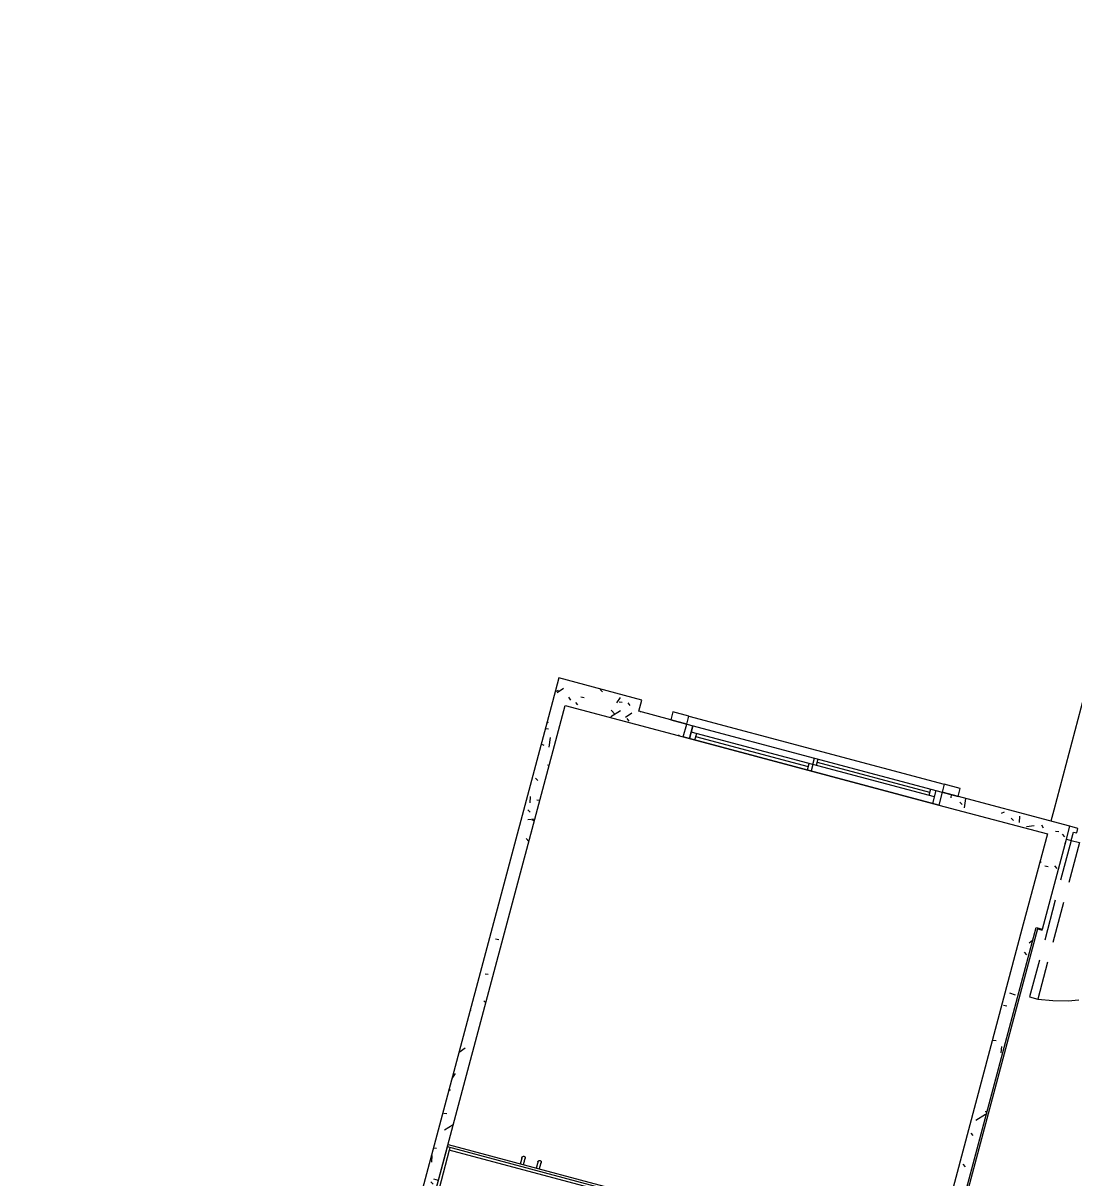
# Model space of a CAD drawing. Header units: metres. Extents: x 689715 to 690980, y 1005284 to 1006835.
# Drawn here: x 690764.12 to 690770.47, y 1005531.63 to 1005538.62 of the extents above; entities that cross this region are included whole.
import ezdxf

# ---------------------------------------------------------------- set-up
doc = ezdxf.new("R2010")
doc.units = ezdxf.units.M
doc.linetypes.add('HIDDEN', pattern=[0.375, 0.25, -0.125])
doc.linetypes.add('PHANTOM', pattern=[2.5, 1.25, -0.25, 0.25, -0.25, 0.25, -0.25])
for name, color, linetype in [('0_NUMERO DE LOTE FASE V', 3, 'Continuous'), ('C-CALLE-ACERA', 8, 'Continuous'), ('C-CALLE-RGIRO', 8, 'Continuous')]:
    doc.layers.add(name, color=color, linetype=linetype)
for name, color, linetype, lineweight in [('Modelos genéricos', 7, 'Continuous', 13), ('Muebles de obra', 8, 'Continuous', 13), ('Muros', 7, 'Continuous', 13), ('Patrón de corte', 7, 'Continuous', 13), ('Plan Swing', 7, 'HIDDEN', 13), ('Puertas', 7, 'Continuous', 13), ('Suelos', 7, 'Continuous', 9), ('Ventanas', 7, 'Continuous', 13)]:
    doc.layers.add(name, color=color, linetype=linetype, lineweight=lineweight)
doc.styles.add('ESTANDAR', font='romans.shx')
doc.dimstyles.new('R_GIRO', dxfattribs={"dimtxt": 1.2, "dimasz": 1.2, "dimexe": 0.18, "dimexo": 0.0625, "dimgap": 0.09, "dimtad": 0, "dimdec": 1, "dimdsep": 46, "dimtxsty": 'ESTANDAR', "dimcen": 0, "dimclrt": 2, "dimadec": 0, "dimazin": 0, "dimtfac": 1, "dimtdec": 1, "dimtofl": 0, "dimtmove": 0, "dimatfit": 3, "dimfxl": 1, "dimtolj": 1, "dimtzin": 0, "dimarcsym": 0})
pattern_1 = [(140, (365.6615329065826, -24.78183759388048), (0.03836033982117162, 0.4377584771638401), [0.04599999999999998, -0.5029999999999997]), (85, (365.6615329065826, -24.78183759388048), (-0.4580987315439033, -0.08439521406967798), [0.037, -0.402]), (190.451, (365.6645329066087, -24.74583759397501), (-0.4199401312074266, 0.3526758939897785), [0.03899999999999999, -0.4269999999999999]), (136.184, (365.5395329066087, -24.78183759393869), (0.1004214988211119, 0.6506308650644553), [0.06899999999999996, -0.7539999999999996]), (186.636, (365.547532906523, -24.72783759376034), (-0.5938707988951817, 0.5701916118460519), [0.05799999999999999, -0.6409999999999997]), (81.18399999999997, (365.5395329066087, -24.78183759393869), (-0.5936975411065766, 0.5697220635397623), [0.055, -0.6039999999999999]), (111, (365.5705329065677, -24.72083759383531), (0.2457802302535768, 0.3642747293136031), [0.04599999999999999, -0.5029999999999998]), (55.99999999999997, (365.5705329065677, -24.72083759383531), (-0.4415777901075864, 0.1482769546615401), [0.03699999999999998, -0.4019999999999998]), (161.451, (365.5905329065863, -24.690837593982), (-0.1963072483374969, 0.512048302653334), [0.03899999999999999, -0.4269999999999999]), (127.5, (365.6615329065826, -24.78183759388048), (-0.2022933454275577, 0.007375797972208886), [0.02, -0.3769999999999999, 0.02, -0.3879999999999999, -0.4039999999999999]), (127.5, (365.6615329065826, -24.78183759388048), (-0.2022933454275577, 0.007375797972208886), [-0.8059999999999998, 0.02, -0.384]), (97.49999999999997, (365.6615329065826, -24.78183759388048), (-0.2399435114399267, 0.1600503399492727), [0.02, -0.2129999999999999, 0.02, -0.3679999999999999, -0.154]), (97.49999999999997, (365.6615329065826, -24.78183759388048), (-0.2399435114399267, 0.1600503399492727), [-0.6209999999999999, 0.02, -0.134]), (57.49999999999999, (365.6615329065826, -24.91783759393729), (0.01404568388630387, 0.325416223879766), [0.02, -0.132, 0.02, -0.4550000000000001, -0.6309999999999999]), (57.49999999999999, (365.6615329065826, -24.91783759393729), (0.01404568388630387, 0.325416223879766), [-0.6279999999999999, 0.02, -0.6109999999999999]), (47.49999999999995, (365.6615329065826, -24.97883759392425), (-0.0608186051078245, 0.3554815006055005), [0.02, -0.178, 0.02, -0.296, -0.4479999999999998]), (47.49999999999995, (365.6615329065826, -24.97883759392425), (-0.0608186051078245, 0.3554815006055005), [-0.5139999999999999, 0.02, -0.4279999999999999])]

# ---------------------------------------------------------------- blocks, each defined once
blk = doc.blocks.new('*D146')
at = {"layer": 'C-CALLE-RGIRO', "color": 0, "lineweight": -2, "transparency": 16777216}
blk.add_line((690763.146817009, 1005543.324076902), (690763.7689285218, 1005542.297930097), dxfattribs=at)
at = {"layer": 'C-CALLE-RGIRO', "color": 0, "transparency": 16777216}
blk.add_solid([(690763.9399529892, 1005542.401615349), (690763.5979040543, 1005542.194244844), (690764.3910400347, 1005541.271783292)], dxfattribs=at)
at = {"layer": 'Defpoints', "color": 0, "transparency": 16777216}
for p in [(690764.3910400347, 1005541.271783292), (690768.27923699, 1005534.85836576)]:
    blk.add_point(p, dxfattribs=at)
at = {"layer": 'C-CALLE-RGIRO', "color": 2, "transparency": 16777216, "insert": (690762.1359266752, 1005544.991498039), "char_height": 1.2, "attachment_point": 5, "rotation": 301.2267472628068, "style": 'ESTANDAR'}
blk.add_mtext('\\A1;R7.5', dxfattribs=at)
blk = doc.blocks.new('Window-Sliding - VENTANA DE 1_60 X 1_20-1540950-PLANO CLAVE _8 CASAS EN HILERA_ - Dependent 1')
at = {"layer": 'Ventanas', "color": 253}
for p, q in [((-0.799634169545327, -0.04), (-0.799634169545327, 0.03999999999902364)), ((-0.799634169545327, 0.03999999999902364), (0.8003658304546724, 0.03999999999902364)), ((-0.7996341695453272, 0.03999999999902364), (0.8003658304546725, 0.03999999999902364)), ((-0.7996341692992297, 0.03999999999902364), (0.800365830455645, 0.03999999999902364)), ((-0.7615341697799087, 0.03999999999902364), (-0.7615341697799087, -0.04000000000097637)), ((-0.7615341697799087, -0.04000000000097637), (-0.7615341697799087, 0.03999999999902365)), ((0.000365830454672653, -9.714248738745823e-13), (0.000365830454672653, 0.03999999999902364)), ((0.02259083045467268, 0.03999999999902364), (0.02259083045467268, -9.714248738745823e-13)), ((0.02259083045467268, 0.0199999999990375), (0.7273408304547152, 0.0199999999990375)), ((0.7273408304547152, 0.03999999999902364), (0.7273408304547152, -9.714248738745823e-13)), ((0.7622658304671647, -0.04000000000097637), (0.7622658304671647, 0.03999999999902365)), ((0.8003658304546724, 0.03999999999902364), (0.8003658304546724, -0.04)), ((0.8003658304546724, -0.04), (-0.799634169545327, -0.04)), ((-0.7996341695453272, -0.04000000000097637), (0.8003658304546725, -0.04000000000097637)), ((0.7622658304671647, -9.714248738745823e-13), (-0.761534169779909, -9.714248738745823e-13)), ((-0.7266091695452884, -0.04000000000097637), (-0.7266091695452884, -9.714248738745823e-13)), ((-0.02185916954532734, -0.02000000000096879), (-0.7266091695452884, -0.02000000000096879)), ((-0.02185916954532734, -0.04000000000097637), (-0.02185916954532734, -9.714248738745823e-13)), ((0.000365830454672653, -9.714248738745823e-13), (0.000365830454672653, -0.04000000000097637))]:
    blk.add_line(p, q, dxfattribs=at)
blk = doc.blocks.new('M_MOLDURA SENCILLA PARA VENTANAS - 1_20x1_60-V5-PLANO CLAVE _8 CASAS EN HILERA_ - Dependent 1')
at = {"layer": 'Modelos genéricos', "color": 9, "lineweight": 9}
for p, q in [((-0.675000000000009, 0.08999999999999686), (-0.7750000000000079, 0.08999999999999686)), ((-0.7750000000000079, 0.08999999999999686), (-0.7750000000000079, 0.04000000000000823)), ((-0.675000000000009, 0.04000000000000823), (-0.675000000000009, 0.08999999999999686)), ((1.024999999999992, 0.08999999999999686), (0.9249999999999912, 0.08999999999999686)), ((0.9249999999999912, 0.08999999999999686), (0.9249999999999912, 0.04000000000000823)), ((1.024999999999992, 0.04000000000000823), (1.024999999999992, 0.08999999999999686)), ((-0.7750000000000079, 0.04000000000000823), (-0.675000000000009, 0.04000000000000823)), ((0.9249999999999912, 0.04000000000000823), (1.024999999999992, 0.04000000000000823))]:
    blk.add_line(p, q, dxfattribs=at)
at = {"layer": 'Modelos genéricos', "color": 253}
blk.add_line((-0.675000000000008, 0.09000000000000001), (0.924999999999992, 0.09000000000000001), dxfattribs=at)
blk = doc.blocks.new('M_SINGLE DOOR_PRINCIPAL - _98 x 2_18-1543017-PLANO CLAVE _8 CASAS EN HILERA_ - Dependent 1')
at = {"layer": 'Plan Swing', "color": 253}
for p, q in [((0.4089999999999979, 0.04000000000001053), (0.4089999999999979, 1.02000000000001)), ((0.4600000000000514, 1.02000000000001), (0.4089999999999979, 1.02000000000001)), ((0.4600000000000514, 0.04000000000001053), (0.4600000000000514, 1.02000000000001)), ((0.4600000000000514, 0.04000000000001053), (0.4089999999999979, 0.04000000000001053))]:
    blk.add_line(p, q, dxfattribs=at)
blk.add_arc((0.520000000000048, 0.04480403496726841), 0.9814928273890571, 96.49364626227735, 179.9999999999998, dxfattribs=at)
at = {"layer": 'Puertas', "color": 9, "lineweight": 9}
for p, q in [((-0.460000000000006, 0.04000000000000724), (-0.4900000000000043, 0.04000000000000717)), ((-0.4600000000000058, -0.0122499999999987), (-0.460000000000006, 0.04000000000000724)), ((0.4899999999999966, 0.0400000000000091), (0.4599999999999982, 0.04000000000000896)), ((0.4599999999999982, 0.04000000000000896), (0.4599999999999982, -0.01224999999999695)), ((-0.4900000000000041, -0.03999999999999282), (-0.4400000000000057, -0.03999999999999271)), ((-0.4400000000000058, -0.01224999999999866), (-0.4600000000000058, -0.0122499999999987)), ((-0.4400000000000057, -0.03999999999999271), (-0.4400000000000058, -0.01224999999999866)), ((0.4599999999999982, -0.01224999999999695), (0.4399999999999982, -0.01224999999999702)), ((0.4399999999999982, -0.01224999999999702), (0.4399999999999982, -0.03999999999999092)), ((0.4399999999999982, -0.03999999999999092), (0.4899999999999966, -0.03999999999999099))]:
    blk.add_line(p, q, dxfattribs=at)
at = {"layer": 'Puertas', "color": 253}
for p, q in [((-0.4600000000000056, -0.01224999999998467), (-0.4600000000000056, -0.01099999999998057)), ((-0.4550000000000055, -0.01099999999998056), (-0.4600000000000056, -0.01099999999998057)), ((-0.4550000000000054, -0.01099999999998668), (-0.4600000000000054, -0.0109999999999867)), ((-0.4600000000000056, -0.01224999999998467), (-0.4550000000000055, -0.01224999999998466)), ((-0.4550000000000055, -0.01099999999998056), (-0.4550000000000055, -0.01224999999998466)), ((-0.4550000000000054, -0.01099999999998668), (-0.4550000000000054, -0.0122499999999908))]:
    blk.add_line(p, q, dxfattribs=at)
blk = doc.blocks.new('PV_CLOSET - CLOSET DE 2_05-1883165-PLANO CLAVE _8 CASAS EN HILERA_ - Dependent 1')
at = {"layer": 'Muebles de obra'}
for p, q in [((-1.025, 0.5999999999999999), (1.024999999999998, 0.5999999999999999)), ((-1.025, 0.585), (-1.025, 0.5999999999999999)), ((-1.025000000000001, 0), (-1.025000000000001, 0.585)), ((1.024999999999998, 0.585), (-1.025, 0.585)), ((-1.008999999999965, 0.5849999999999996), (-1.008999999999965, 0.569)), ((-0.01600000000000015, 0.569), (-1.008999999999965, 0.569)), ((-1.008999999999996, 0.5690000000000002), (-1.008999999999996, 2.97788460557058e-15)), ((-0.01600000000000015, 0.569), (-0.01600000000000015, 0.5849999999999996)), ((0.01600000000000015, 0.569), (0.01600000000000015, 0.5849999999999996)), ((1.009000000000036, 0.569), (0.01600000000000015, 0.569)), ((1.009000000000036, 0.5849999999999996), (1.009000000000036, 0.569)), ((1.008999999999999, 2.97788460557058e-15), (1.008999999999999, 0.5690000000000002)), ((1.024999999999998, 0.5999999999999999), (1.024999999999998, 0.585)), ((1.024999999999999, 0.585), (1.024999999999999, 0)), ((-1.008999999999996, 2.97788460557058e-15), (1.008999999999999, 2.97788460557058e-15))]:
    blk.add_line(p, q, dxfattribs=at)
at = {"layer": 'Muebles de obra', "flags": 128}
for points in [[(-0.5725000000000084, 0.6399999999999173), (-0.5724920010666156, 0.6403998933417845), (-0.5724680170630331, 0.6407991469396102), (-0.5724280863585439, 0.6411971220728053), (-0.5723722728337582, 0.6415931820660614), (-0.5723006657784173, 0.6419866933078667), (-0.5722133797485234, 0.6423770262641897), (-0.5721105543831151, 0.642763556485558), (-0.5719923541808284, 0.6431456656060793), (-0.5718589682367854, 0.6435227423326686), (-0.5717106099400334, 0.6438941834230049), (-0.571547516632203, 0.6442593946505781), (-0.5713699492277987, 0.6446177917553318), (-0.5711781917967838, 0.644968801378355), (-0.5709725511101403, 0.6453118619791267), (-0.5707533561491005, 0.6456464247338692), (-0.5705209575788474, 0.6459719544135414), (-0.5702757271875116, 0.6462879302401021), (-0.5700180572914132, 0.6465938467196343), (-0.5697483601074146, 0.6468892144510232), (-0.5694670670934757, 0.6471735609089129), (-0.569174628258418, 0.6474464311996252)], [(-0.5725000000000084, 0.6399999999999173), (-0.5725000000000084, 0.6399680042663567), (-0.5725000000000084, 0.6398720682520224), (-0.5725000000000084, 0.639712345434072), (-0.5725000000000084, 0.6394890913349426), (-0.5725000000000084, 0.6392026631135678), (-0.5725000000000084, 0.6388535189940008), (-0.5725000000000084, 0.6384422175323483), (-0.5725000000000084, 0.6379694167232142), (-0.5725000000000084, 0.6374358729470337), (-0.5725000000000084, 0.6368424397600346), (-0.5725000000000084, 0.6361900665287151), (-0.5725000000000084, 0.635479796911089), (-0.5725000000000084, 0.6347127671870229), (-0.5725000000000084, 0.6338902044404534), (-0.5725000000000084, 0.633013424596305), (-0.5725000000000084, 0.6320838303152883), (-0.5725000000000084, 0.6311029087499559), (-0.5725000000000084, 0.6300722291655537), (-0.5725000000000041, 0.6289934404295546), (-0.5725000000000041, 0.6278682683738038), (-0.5725000000000041, 0.6266985130335707), (-0.5725000000000041, 0.6254860457678614), (-0.5725000000000041, 0.6242328062656568), (-0.5725000000000041, 0.6229407994428163), (-0.5725000000000041, 0.6216120922346425), (-0.5725000000000041, 0.6202488102892296), (-0.5725000000000041, 0.6188531345668683), (-0.5725000000000041, 0.6174272978509856), (-0.5725000000000041, 0.6159735811761687), (-0.5725000000000041, 0.6144943101789849), (-0.5725000000000041, 0.6129918513774694), (-0.5725000000000041, 0.611468608385198), (-0.5725000000000041, 0.6099270180660136), (-0.5725000000000041, 0.6083695466355744), (-0.5725000000000041, 0.6067986857159295), (-0.5725000000000041, 0.6052169483494441), (-0.5725000000000041, 0.6036268649784923), (-0.5725000000000041, 0.602030979397261), (-0.5725000000000041, 0.6004318446822503), (-0.5725000000000041, 0.5999999999999177)], [(-0.5725000000000084, 0.6360040176869781), (-0.5725000000000084, 0.6366721243507885), (-0.5725000000000084, 0.637281563438605), (-0.5725000000000084, 0.6378313599778986), (-0.5725000000000084, 0.6383206344114875), (-0.5725000000000084, 0.6387486040046486), (-0.5725000000000084, 0.6391145840973311), (-0.5725000000000084, 0.6394179891994562), (-0.5725000000000084, 0.6396583339275845), (-0.5725000000000084, 0.6398352337814247), (-0.5725000000000084, 0.6399484057589413), (-0.5725000000000084, 0.6399976688091165)], [(-0.5675622025723311, 0.6486240422723507), (-0.5672132836417408, 0.6488195780687681), (-0.5668568244627744, 0.649001004421683), (-0.5664933952940664, 0.6491680310876372), (-0.5661235775447722, 0.6493203908595897), (-0.5657479628443938, 0.6494578399944131), (-0.5653671520963243, 0.6495801586028103), (-0.5649817545165299, 0.6496871510011011), (-0.5645923866589216, 0.6497786460242728), (-0.5641996714290072, 0.6498544972998025), (-0.563804237087388, 0.6499145834818335), (-0.5634067162446468, 0.6499588084452946), (-0.5630077448493434, 0.6499871014396738), (-0.5626079611705912, 0.6499994172022164), (-0.5622080047769922, 0.6499957360303329), (-0.5618085155134656, 0.6499760638131092), (-0.5614101324776049, 0.6499404320219), (-0.5610134929972912, 0.6498888976599656), (-0.5606192316110745, 0.6498215431712933), (-0.5602279790530716, 0.649738476308699), (-0.5598403612439122, 0.649639829961442), (-0.559456998289407, 0.6495257619426339), (-0.5590785034884943, 0.6493964547367727), (-0.5587054823521235, 0.6492521152077994), (-0.5583385316345303, 0.649092974268176), (-0.5579782383785991, 0.648919286509453), (-0.5576251789766613, 0.6487313297949934), (-0.5572799182484565, 0.6485294048154479), (-0.5569430085374959, 0.6483138346077058), (-0.5566149888274486, 0.6480849640381142), (-0.5562963838798791, 0.6478431592507642), (-0.5559877033947318, 0.6475888070817281), (-0.5556894411949311, 0.6473223144402208), (-0.5554020744363832, 0.6470441076576195), (-0.5551260628445928, 0.64675463180543), (-0.5548618479792281, 0.6464543499832628), (-0.5546098525277098, 0.6461437425779744), (-0.5543704796290043, 0.645823306495159), (-0.5541441122286935, 0.6454935543641891), (-0.5539311124663152, 0.6451550137181327), (-0.5537318210960634, 0.6448082261498028), (-0.5535465569416079, 0.6444537464453368), (-0.5533756163860862, 0.6440921416966389), (-0.5532192728979151, 0.6437239903941693), (-0.5530777765933174, 0.6433498815014764), (-0.5529513538362066, 0.6429704135129852), (-0.5528402068760241, 0.6425861934965307), (-0.5527445135241914, 0.642197836122169), (-0.5526644268696631, 0.6418059626788599), (-0.5526000750339988, 0.6414112000805169), (-0.5525515609664118, 0.6410141798630833), (-0.5525189622790558, 0.6406155371742172), (-0.5525023311228769, 0.6402159097571789), (-0.5525000000000043, 0.6399999999999173)], [(-0.5525000000000043, 0.6399999999999173), (-0.5525000000000043, 0.6399680042663567), (-0.5525000000000043, 0.6398720682520224), (-0.5525000000000043, 0.639712345434072), (-0.5525000000000043, 0.6394890913349448), (-0.5525000000000043, 0.6392026631135678), (-0.5525000000000043, 0.6388535189940008), (-0.5525000000000043, 0.6384422175323483), (-0.5525000000000043, 0.6379694167232142)], [(-0.5525000000000043, 0.5999999999999177), (-0.5525000000000043, 0.6015995733673842), (-0.5525000000000043, 0.6031965877586849), (-0.5525000000000043, 0.6047884882914765), (-0.5525000000000043, 0.6063727282644874), (-0.5525000000000043, 0.6079467732317217), (-0.5525000000000043, 0.6095081050570029), (-0.5525000000000043, 0.6110542259424827), (-0.5525000000000043, 0.6125826624245637), (-0.5525000000000043, 0.6140909693309229), (-0.5525000000000043, 0.6155767336922657), (-0.5525000000000043, 0.6170375786025587), (-0.5525000000000043, 0.618471167021578), (-0.5525000000000043, 0.6198752055136684), (-0.5525000000000043, 0.6212474479167551), (-0.5525000000000043, 0.6225856989357211), (-0.5525000000000043, 0.6238878176544139), (-0.5525000000000043, 0.625151720960659), (-0.5525000000000043, 0.6263753868787769), (-0.5525000000000043, 0.6275568578043413), (-0.5525000000000043, 0.6286942436359), (-0.5525000000000043, 0.6297857247987534), (-0.5525000000000043, 0.6308295551558771), (-0.5525000000000043, 0.6318240648013749), (-0.5525000000000043, 0.6327676627319586), (-0.5525000000000043, 0.6336588393922353), (-0.5525000000000043, 0.6344961690896535), (-0.5525000000000043, 0.6352783122753164), (-0.5525000000000043, 0.6360040176869781), (-0.5525000000000043, 0.6366721243507885), (-0.5525000000000043, 0.6372815634386072), (-0.5525000000000043, 0.6378313599779009), (-0.5525000000000043, 0.6383206344114875), (-0.5525000000000043, 0.6387486040046486), (-0.5525000000000043, 0.6391145840973311), (-0.5525000000000043, 0.6394179891994562), (-0.5525000000000043, 0.6396583339275866), (-0.5525000000000043, 0.6398352337814247), (-0.5525000000000043, 0.6399484057589413), (-0.5525000000000043, 0.6399976688091187)], [(-0.4725000000000139, 0.639999999999913), (-0.4724920010666254, 0.6403998933417802), (-0.4724680170630428, 0.6407991469396058), (-0.4724280863585536, 0.6411971220728032), (-0.472372272833768, 0.6415931820660571), (-0.4723006657784271, 0.6419866933078645), (-0.4722133797485374, 0.6423770262641854), (-0.4721105543831249, 0.6427635564855537), (-0.4719923541808381, 0.643145665606075), (-0.4718589682367908, 0.6435227423326643), (-0.4717106099400432, 0.6438941834230005), (-0.4715475166322128, 0.6442593946505738), (-0.4713699492278084, 0.6446177917553275), (-0.4711781917967935, 0.6449688013783507), (-0.4709725511101457, 0.6453118619791224), (-0.4707533561491146, 0.6456464247338649), (-0.4705209575788571, 0.645971954413537), (-0.4702757271875257, 0.6462879302400978), (-0.470018057291423, 0.6465938467196299), (-0.4697483601074243, 0.6468892144510189), (-0.4694670670934898, 0.6471735609089085), (-0.4691746282584278, 0.6474464311996209), (-0.4688715114419999, 0.647707388788905), (-0.4685582015664526, 0.6479560162002768), (-0.4682351998607375, 0.6481919156829238), (-0.4679030230586968, 0.6484147098479945), (-0.4675622025723409, 0.6486240422723464), (-0.4672132836417549, 0.6488195780687638), (-0.4668568244627842, 0.6490010044216786), (-0.4664933952940762, 0.6491680310876329), (-0.4661235775447818, 0.6493203908595854), (-0.4657479628444035, 0.6494578399944088), (-0.4653671520963341, 0.6495801586028059), (-0.4649817545165396, 0.6496871510010968), (-0.4645923866589314, 0.6497786460242685), (-0.4641996714290169, 0.6498544972997982), (-0.4638042370873934, 0.6499145834818292), (-0.4634067162446608, 0.6499588084452903), (-0.463007744849353, 0.6499871014396694), (-0.4626079611705965, 0.6499994172022121), (-0.4622080047770019, 0.6499957360303286), (-0.4618085155134709, 0.6499760638131049), (-0.4614101324776189, 0.6499404320218957), (-0.461013492997301, 0.6498888976599613), (-0.4606192316110886, 0.6498215431712889), (-0.4602279790530813, 0.6497384763086967), (-0.4598403612439262, 0.6496398299614377), (-0.4594569982894167, 0.6495257619426296), (-0.4590785034885084, 0.6493964547367683), (-0.4587054823521332, 0.6492521152077971), (-0.4583385316345444, 0.6490929742681717), (-0.4579782383786044, 0.6489192865094486), (-0.457625178976671, 0.648731329794989)], [(-0.4725000000000139, 0.639999999999913), (-0.4725000000000139, 0.6399680042663524), (-0.4725000000000139, 0.639872068252018), (-0.4725000000000139, 0.6397123454340676), (-0.4725000000000139, 0.6394890913349405), (-0.4725000000000139, 0.6392026631135634), (-0.4725000000000139, 0.6388535189939964), (-0.4725000000000139, 0.638442217532344), (-0.4725000000000139, 0.6379694167232121), (-0.4725000000000139, 0.6374358729470294), (-0.4725000000000139, 0.6368424397600303), (-0.4725000000000139, 0.6361900665287108), (-0.4725000000000139, 0.6354797969110847), (-0.4725000000000139, 0.6347127671870185), (-0.4725000000000139, 0.6338902044404512), (-0.4725000000000139, 0.6330134245963007), (-0.4725000000000139, 0.632083830315286), (-0.4725000000000139, 0.6311029087499516), (-0.4725000000000139, 0.6300722291655515), (-0.4725000000000139, 0.6289934404295503), (-0.4725000000000139, 0.6278682683737995), (-0.4725000000000139, 0.6266985130335664), (-0.4725000000000139, 0.625486045767857), (-0.4725000000000139, 0.6242328062656525), (-0.4725000000000139, 0.622940799442812), (-0.4725000000000139, 0.6216120922346404), (-0.4725000000000139, 0.6202488102892253), (-0.4725000000000139, 0.618853134566864), (-0.4725000000000139, 0.6174272978509813), (-0.4725000000000139, 0.6159735811761644), (-0.4725000000000139, 0.6144943101789806), (-0.4725000000000139, 0.612991851377465), (-0.4725000000000139, 0.6114686083851937), (-0.4725000000000139, 0.6099270180660092), (-0.4725000000000139, 0.6083695466355701), (-0.4725000000000139, 0.6067986857159252), (-0.4725000000000139, 0.6052169483494397), (-0.4725000000000139, 0.6036268649784879), (-0.4725000000000139, 0.6020309793972567), (-0.4725000000000139, 0.600431844682246), (-0.4725000000000139, 0.5999999999999134)], [(-0.4725000000000139, 0.6383206344114831), (-0.4725000000000139, 0.6387486040046443), (-0.4725000000000139, 0.6391145840973268), (-0.4725000000000139, 0.6394179891994519), (-0.4725000000000139, 0.6396583339275823), (-0.4725000000000139, 0.6398352337814204), (-0.4725000000000139, 0.6399484057589392), (-0.4725000000000139, 0.6399976688091144)], [(-0.4559877033947372, 0.6475888070817237), (-0.4556894411949409, 0.6473223144402165), (-0.4554020744363929, 0.6470441076576152), (-0.4551260628446026, 0.6467546318054257), (-0.4548618479792335, 0.6464543499832585), (-0.4546098525277196, 0.64614374257797), (-0.454370479629014, 0.6458233064951546), (-0.4541441122286989, 0.6454935543641848), (-0.453931112466325, 0.6451550137181283), (-0.4537318210960731, 0.6448082261497985), (-0.4535465569416177, 0.6444537464453347), (-0.4533756163860959, 0.6440921416966345), (-0.4532192728979205, 0.643723990394165), (-0.4530777765933271, 0.6433498815014742), (-0.4529513538362163, 0.6429704135129809), (-0.4528402068760338, 0.6425861934965263), (-0.4527445135242055, 0.6421978361221646), (-0.4526644268696772, 0.6418059626788556), (-0.4526000750340085, 0.6414112000805126), (-0.4525515609664215, 0.641014179863079), (-0.4525189622790612, 0.6406155371742128), (-0.4525023311228867, 0.6402159097571746), (-0.4525000000000141, 0.639999999999913)], [(-0.4525000000000141, 0.639999999999913), (-0.4525000000000141, 0.6399680042663524), (-0.4525000000000141, 0.639872068252018), (-0.4525000000000141, 0.6397123454340676), (-0.4525000000000141, 0.6394890913349405), (-0.4525000000000141, 0.6392026631135634), (-0.4525000000000141, 0.6388535189939964), (-0.4525000000000141, 0.638442217532344), (-0.4525000000000141, 0.6379694167232121), (-0.4525000000000141, 0.6374358729470294), (-0.4525000000000141, 0.6368424397600303), (-0.4525000000000141, 0.6361900665287108)], [(-0.4525000000000141, 0.5999999999999134), (-0.4525000000000141, 0.6015995733673799), (-0.4525000000000141, 0.6031965877586806), (-0.4525000000000141, 0.6047884882914721), (-0.4525000000000141, 0.6063727282644831), (-0.4525000000000141, 0.6079467732317174), (-0.4525000000000141, 0.6095081050569986), (-0.4525000000000141, 0.6110542259424784), (-0.4525000000000141, 0.6125826624245594), (-0.4525000000000141, 0.6140909693309186), (-0.4525000000000141, 0.6155767336922614), (-0.4525000000000141, 0.6170375786025544), (-0.4525000000000141, 0.6184711670215737), (-0.4525000000000141, 0.619875205513664), (-0.4525000000000141, 0.6212474479167508), (-0.4525000000000141, 0.6225856989357168), (-0.4525000000000141, 0.6238878176544096), (-0.4525000000000141, 0.6251517209606546), (-0.4525000000000141, 0.6263753868787726), (-0.4525000000000141, 0.627556857804337), (-0.4525000000000141, 0.6286942436358957), (-0.4525000000000141, 0.6297857247987491), (-0.4525000000000141, 0.6308295551558728), (-0.4525000000000141, 0.6318240648013705), (-0.4525000000000141, 0.6327676627319543), (-0.4525000000000141, 0.633658839392231), (-0.4525000000000141, 0.6344961690896491), (-0.4525000000000141, 0.6352783122753121), (-0.4525000000000141, 0.636004017686976), (-0.4525000000000141, 0.6366721243507841), (-0.4525000000000141, 0.6372815634386029), (-0.4525000000000141, 0.6378313599778965), (-0.4525000000000141, 0.6383206344114831), (-0.4525000000000141, 0.6387486040046443), (-0.4525000000000141, 0.6391145840973268), (-0.4525000000000141, 0.6394179891994519), (-0.4525000000000141, 0.6396583339275823), (-0.4525000000000141, 0.6398352337814204), (-0.4525000000000141, 0.6399484057589392), (-0.4525000000000141, 0.6399976688091144)], [(0.4524999999999794, 0.6399999999999195), (0.452507998933368, 0.6403998933417845), (0.4525319829369548, 0.6407991469396102), (0.452571913641444, 0.6411971220728075), (0.4526277271662253, 0.6415931820660614), (0.4526993342215706, 0.6419866933078688), (0.4527866202514645, 0.6423770262641897), (0.4528894456168728, 0.6427635564855602), (0.4530076458191552, 0.6431456656060816), (0.4531410317632025, 0.6435227423326686), (0.4532893900599544, 0.6438941834230049), (0.4534524833677849, 0.6442593946505802), (0.4536300507721892, 0.644617791755334), (0.4538218082032041, 0.6449688013783571), (0.4540274488898476, 0.6453118619791267), (0.4542466438508874, 0.6456464247338692), (0.4544790424211405, 0.6459719544135414), (0.454724272812472, 0.6462879302401042), (0.4549819427085747, 0.6465938467196343), (0.4552516398925733, 0.6468892144510254), (0.4555329329065121, 0.6471735609089151), (0.4558253717415699, 0.6474464311996273), (0.4561284885579978, 0.6477073887889072), (0.4564417984335494, 0.6479560162002832), (0.4567648001392557, 0.6481919156829302), (0.4570969769413008, 0.6484147098479968), (0.4574377974276524, 0.6486240422723528), (0.4577867163582471, 0.6488195780687681), (0.4581431755372178, 0.6490010044216851), (0.4585066047059171, 0.6491680310876372), (0.4588764224552158, 0.6493203908595918), (0.4592520371555942, 0.6494578399944152), (0.4596328479036593, 0.6495801586028125), (0.460018245483458, 0.6496871510011033), (0.4604076133410662, 0.6497786460242728), (0.4608003285709764, 0.6498544972998046), (0.4611957629125999, 0.6499145834818356), (0.4615932837553411, 0.6499588084452967), (0.4619922551506446, 0.649987101439676), (0.4623920388293967, 0.6499994172022187), (0.4627919952229957, 0.649995736030335), (0.4631914844865224, 0.6499760638131115), (0.4635898675223831, 0.6499404320219), (0.4639865070026923, 0.6498888976599656), (0.4643807683889134, 0.6498215431712954), (0.4647720209469119, 0.6497384763087011), (0.4651596387560714, 0.649639829961442), (0.4655430017105809, 0.649525761942636), (0.4659214965114936, 0.6493964547367727), (0.4662945176478644, 0.6492521152078015), (0.4666614683654533, 0.6490929742681738), (0.4670217616213889, 0.648919286509453), (0.4673748210233222, 0.6487313297949934)], [(0.4524999999999794, 0.6399999999999195), (0.4524999999999794, 0.6399680042663589), (0.4524999999999794, 0.6398720682520245), (0.4524999999999794, 0.6397123454340742), (0.4524999999999794, 0.6394890913349448), (0.4524999999999794, 0.63920266311357), (0.4524999999999794, 0.6388535189940008), (0.4524999999999794, 0.6384422175323505), (0.4524999999999794, 0.6379694167232164), (0.4524999999999794, 0.637435872947036), (0.4524999999999794, 0.6368424397600346), (0.4524999999999794, 0.6361900665287173), (0.4524999999999794, 0.6354797969110912), (0.4524999999999794, 0.6347127671870251), (0.4524999999999794, 0.6338902044404555), (0.4524999999999794, 0.633013424596305), (0.4524999999999794, 0.6320838303152904), (0.4524999999999794, 0.6311029087499559), (0.4524999999999794, 0.6300722291655537), (0.4524999999999794, 0.6289934404295546), (0.4524999999999794, 0.6278682683738059), (0.4524999999999794, 0.6266985130335707), (0.4524999999999794, 0.6254860457678614), (0.4524999999999794, 0.624232806265659), (0.4524999999999794, 0.6229407994428163), (0.4524999999999794, 0.6216120922346448), (0.4524999999999794, 0.6202488102892296), (0.4524999999999794, 0.6188531345668683), (0.4524999999999794, 0.6174272978509878), (0.4524999999999794, 0.6159735811761708), (0.4524999999999794, 0.6144943101789871), (0.4524999999999794, 0.6129918513774715), (0.4524999999999794, 0.611468608385198), (0.4524999999999794, 0.6099270180660136), (0.4524999999999794, 0.6083695466355766), (0.4524999999999794, 0.6067986857159274), (0.4524999999999794, 0.6052169483494462), (0.4524999999999794, 0.6036268649784923), (0.4524999999999794, 0.6020309793972632), (0.4524999999999794, 0.6004318446822503), (0.4524999999999794, 0.5999999999999199)], [(0.4524999999999794, 0.6383206344114875), (0.4524999999999794, 0.6387486040046507), (0.4524999999999794, 0.6391145840973311), (0.4524999999999794, 0.6394179891994584), (0.4524999999999794, 0.6396583339275866), (0.4524999999999794, 0.6398352337814247), (0.4524999999999794, 0.6399484057589413), (0.4524999999999794, 0.6399976688091165)], [(0.4690122966052561, 0.6475888070817281), (0.4693105588050524, 0.6473223144402208), (0.4695979255636047, 0.6470441076576195), (0.4698739371553908, 0.64675463180543), (0.4701381520207598, 0.6464543499832628), (0.4703901474722781, 0.6461437425779766), (0.4706295203709793, 0.645823306495159), (0.4708558877712944, 0.6454935543641912), (0.4710688875336727, 0.6451550137181348), (0.4712681789039245, 0.6448082261498049), (0.4714534430583756, 0.6444537464453368), (0.4716243836139017, 0.6440921416966389), (0.4717807271020728, 0.6437239903941693), (0.4719222234066705, 0.6433498815014785), (0.472048646163777, 0.6429704135129873), (0.4721597931239638, 0.6425861934965307), (0.4722554864757965, 0.642197836122169), (0.4723355731303248, 0.641805962678862), (0.4723999249659848, 0.6414112000805191), (0.4724484390335761, 0.6410141798630854), (0.4724810377209321, 0.6406155371742194), (0.472497668877111, 0.640215909757181), (0.4724999999999792, 0.6399999999999195)], [(0.4724999999999792, 0.6399999999999195), (0.4724999999999792, 0.6399680042663567), (0.4724999999999792, 0.6398720682520245), (0.4724999999999792, 0.6397123454340742), (0.4724999999999792, 0.6394890913349448), (0.4724999999999792, 0.63920266311357), (0.4724999999999792, 0.6388535189940008), (0.4724999999999792, 0.6384422175323483), (0.4724999999999792, 0.6379694167232164), (0.4724999999999792, 0.637435872947036), (0.4724999999999792, 0.6368424397600324), (0.4724999999999792, 0.6361900665287173)], [(0.4724999999999835, 0.5999999999999199), (0.4724999999999835, 0.6015995733673842), (0.4724999999999835, 0.6031965877586871), (0.4724999999999835, 0.6047884882914765), (0.4724999999999835, 0.6063727282644896), (0.4724999999999835, 0.6079467732317217), (0.4724999999999835, 0.6095081050570051), (0.4724999999999835, 0.6110542259424827), (0.4724999999999835, 0.6125826624245637), (0.4724999999999835, 0.6140909693309229), (0.4724999999999835, 0.6155767336922657), (0.4724999999999835, 0.6170375786025587), (0.4724999999999792, 0.6184711670215801), (0.4724999999999792, 0.6198752055136684), (0.4724999999999792, 0.6212474479167551), (0.4724999999999792, 0.6225856989357189), (0.4724999999999792, 0.6238878176544139), (0.4724999999999792, 0.625151720960659), (0.4724999999999792, 0.6263753868787791), (0.4724999999999792, 0.6275568578043413), (0.4724999999999792, 0.6286942436359), (0.4724999999999792, 0.6297857247987534), (0.4724999999999792, 0.6308295551558794), (0.4724999999999792, 0.6318240648013727), (0.4724999999999792, 0.6327676627319586), (0.4724999999999792, 0.6336588393922353), (0.4724999999999792, 0.6344961690896535), (0.4724999999999792, 0.6352783122753185), (0.4724999999999792, 0.6360040176869803), (0.4724999999999792, 0.6366721243507907), (0.4724999999999792, 0.6372815634386072), (0.4724999999999792, 0.6378313599779009), (0.4724999999999792, 0.6383206344114875), (0.4724999999999792, 0.6387486040046507), (0.4724999999999792, 0.6391145840973332), (0.4724999999999792, 0.6394179891994584), (0.4724999999999792, 0.6396583339275866), (0.4724999999999792, 0.6398352337814247), (0.4724999999999792, 0.6399484057589413), (0.4724999999999792, 0.6399976688091165)], [(0.5525, 0.6399999999999152), (0.5525079989333885, 0.6403998933417802), (0.552531982936971, 0.6407991469396058), (0.5525719136414603, 0.6411971220728032), (0.5526277271662415, 0.6415931820660571), (0.5526993342215826, 0.6419866933078645), (0.5527866202514764, 0.6423770262641854), (0.552889445616889, 0.6427635564855558), (0.5530076458191758, 0.6431456656060772), (0.5531410317632187, 0.6435227423326643), (0.5532893900599707, 0.6438941834230005), (0.5534524833677967, 0.6442593946505759), (0.5536300507722055, 0.6446177917553296), (0.5538218082032204, 0.6449688013783528), (0.5540274488898639, 0.6453118619791224), (0.5542466438508993, 0.6456464247338649), (0.5544790424211568, 0.645971954413537), (0.5547242728124882, 0.6462879302400999), (0.5549819427085909, 0.6465938467196299), (0.5552516398925896, 0.6468892144510211), (0.5555329329065241, 0.6471735609089108), (0.5558253717415818, 0.647446431199623)], [(0.5525, 0.6399999999999152), (0.5525, 0.6399680042663546), (0.5525, 0.6398720682520201), (0.5525, 0.6397123454340699), (0.5525, 0.6394890913349405), (0.5525, 0.6392026631135657), (0.5525, 0.6388535189939964), (0.5525, 0.6384422175323462), (0.5525, 0.6379694167232121), (0.5525, 0.6374358729470316), (0.5525, 0.6368424397600303), (0.5525, 0.636190066528713), (0.5525, 0.6354797969110869), (0.5525, 0.6347127671870207), (0.5525, 0.6338902044404512), (0.5525, 0.6330134245963007), (0.5525, 0.632083830315286), (0.5525, 0.6311029087499516), (0.5525, 0.6300722291655515), (0.5525, 0.6289934404295503), (0.5525, 0.6278682683738016), (0.5525, 0.6266985130335664), (0.5525, 0.625486045767857), (0.5525, 0.6242328062656547), (0.5525, 0.622940799442812), (0.5525, 0.6216120922346404), (0.5525, 0.6202488102892253), (0.5525, 0.618853134566864), (0.5525, 0.6174272978509835), (0.5525, 0.6159735811761665), (0.5525, 0.6144943101789828), (0.5525, 0.6129918513774671), (0.5525, 0.6114686083851937), (0.5525, 0.6099270180660092), (0.5525, 0.6083695466355723), (0.5525, 0.6067986857159231), (0.5525, 0.6052169483494418), (0.5525, 0.6036268649784879), (0.5525, 0.6020309793972589), (0.5525, 0.600431844682246), (0.5525, 0.5999999999999156)], [(0.5525, 0.636004017686976), (0.5525, 0.6366721243507841), (0.5525, 0.6372815634386029), (0.5525, 0.6378313599778965), (0.5525, 0.6383206344114831), (0.5525, 0.6387486040046464), (0.5525, 0.6391145840973268), (0.5525, 0.639417989199454), (0.5525, 0.6396583339275823), (0.5525, 0.6398352337814204), (0.5525, 0.639948405758937), (0.5525, 0.6399976688091121)], [(0.5574377974276731, 0.6486240422723485), (0.557786716358259, 0.6488195780687638), (0.5581431755372297, 0.6490010044216807), (0.5585066047059377, 0.6491680310876329), (0.5588764224552321, 0.6493203908595875), (0.5592520371556103, 0.6494578399944109), (0.5596328479036798, 0.6495801586028082), (0.5600182454834743, 0.649687151001099), (0.5604076133410825, 0.6497786460242685), (0.5608003285709969, 0.6498544972998003), (0.5611957629126205, 0.6499145834818313), (0.561593283755353, 0.6499588084452924), (0.5619922551506609, 0.6499871014396716), (0.5623920388294174, 0.6499994172022143), (0.5627919952230119, 0.6499957360303307), (0.563191484486543, 0.6499760638131071), (0.563589867522395, 0.6499404320218957), (0.5639865070027129, 0.6498888976599635), (0.5643807683889254, 0.649821543171291), (0.5647720209469282, 0.6497384763086967), (0.5651596387560877, 0.6496398299614377), (0.5655430017105971, 0.6495257619426317), (0.5659214965115055, 0.6493964547367683), (0.5662945176478806, 0.6492521152077971), (0.5666614683654695, 0.6490929742681717), (0.5670217616214095, 0.6489192865094486), (0.5673748210233428, 0.648731329794989), (0.5677200817515478, 0.6485294048154435), (0.5680569914625039, 0.6483138346077014), (0.5683850111725512, 0.6480849640381121), (0.568703616120125, 0.6478431592507577), (0.5690122966052767, 0.6475888070817237), (0.569310558805073, 0.6473223144402165), (0.5695979255636167, 0.6470441076576152), (0.5698739371554113, 0.6467546318054257), (0.5701381520207804, 0.6464543499832585), (0.5703901474722943, 0.6461437425779722), (0.5706295203709999, 0.6458233064951546), (0.5708558877713106, 0.6454935543641869), (0.5710688875336846, 0.6451550137181304), (0.5712681789039408, 0.6448082261498006), (0.5714534430583919, 0.6444537464453325), (0.571624383613918, 0.6440921416966345), (0.5717807271020934, 0.643723990394165), (0.5719222234066824, 0.6433498815014742), (0.5720486461637976, 0.642970413512983), (0.5721597931239758, 0.6425861934965263), (0.5722554864758084, 0.6421978361221646), (0.5723355731303367, 0.6418059626788577), (0.5723999249660053, 0.6414112000805148), (0.5724484390335924, 0.6410141798630811), (0.5724810377209483, 0.640615537174215), (0.5724976688771272, 0.6402159097571767), (0.5724999999999998, 0.6399999999999152)], [(0.5724999999999998, 0.6399999999999152), (0.5724999999999998, 0.6399680042663546), (0.5724999999999998, 0.6398720682520201), (0.5724999999999998, 0.6397123454340699), (0.5724999999999998, 0.6394890913349405), (0.5724999999999998, 0.6392026631135657), (0.5724999999999998, 0.6388535189939964), (0.5724999999999998, 0.6384422175323462), (0.5724999999999998, 0.6379694167232121)], [(0.5724999999999998, 0.5999999999999156), (0.5724999999999998, 0.6015995733673799), (0.5724999999999998, 0.6031965877586828), (0.5724999999999998, 0.6047884882914721), (0.5724999999999998, 0.6063727282644853), (0.5724999999999998, 0.6079467732317196), (0.5724999999999998, 0.6095081050570008), (0.5724999999999998, 0.6110542259424806), (0.5724999999999998, 0.6125826624245615), (0.5724999999999998, 0.6140909693309207), (0.5724999999999998, 0.6155767336922614), (0.5724999999999998, 0.6170375786025544), (0.5724999999999998, 0.6184711670215758), (0.5724999999999998, 0.619875205513664), (0.5724999999999998, 0.6212474479167508), (0.5724999999999998, 0.6225856989357168), (0.5724999999999998, 0.6238878176544117), (0.5724999999999998, 0.6251517209606546), (0.5724999999999998, 0.6263753868787748), (0.5724999999999998, 0.627556857804337), (0.5724999999999998, 0.6286942436358957), (0.5724999999999998, 0.6297857247987513), (0.5724999999999998, 0.630829555155875), (0.5724999999999998, 0.6318240648013705), (0.5724999999999998, 0.6327676627319543), (0.5724999999999998, 0.6336588393922331), (0.5724999999999998, 0.6344961690896491), (0.5724999999999998, 0.6352783122753142), (0.5724999999999998, 0.636004017686976), (0.5724999999999998, 0.6366721243507864), (0.5724999999999998, 0.637281563438605), (0.5724999999999998, 0.6378313599778965), (0.5724999999999998, 0.6383206344114852), (0.5724999999999998, 0.6387486040046464), (0.5724999999999998, 0.6391145840973289), (0.5724999999999998, 0.639417989199454), (0.5724999999999998, 0.6396583339275823), (0.5724999999999998, 0.6398352337814204), (0.5724999999999998, 0.639948405758937), (0.5724999999999998, 0.6399976688091121)]]:
    blk.add_lwpolyline(points, dxfattribs=at)
blk = doc.blocks.new('C TRANSFORMADA A B')
at = {"layer": 'Patrón de corte'}
h = blk.add_hatch(dxfattribs=at)
h.set_pattern_fill('HORMIGÓN', color=254, scale=0.9999999999999998, angle=90.00000000000001, style=0, pattern_type=2)
h.set_pattern_definition(pattern_1)
h.paths.add_polyline_path([(286.0639854094479, -9.959999992279336), (277.9638196660671, -9.959999992337544), (277.9638196658343, -10.03999999223743), (286.0639854099136, -10.03999999229563)], flags=0)
h = blk.add_hatch(dxfattribs=at)
h.set_pattern_fill('HORMIGÓN', color=254, scale=0.9999999999999998, angle=90.00000000000001, style=0, pattern_type=2)
h.set_pattern_definition(pattern_1)
h.paths.add_polyline_path([(286.2139854098205, -10.47999999241438), (286.2139854098205, -9.959999992453959), (286.0639854094479, -9.959999992279336), (286.0639854099136, -10.47999999212334), (286.1439854095224, -10.47999999229796)], flags=0)
h = blk.add_hatch(dxfattribs=at)
h.set_pattern_fill('HORMIGÓN', color=254, scale=0.9999999999999998, angle=90.00000000000001, style=0, pattern_type=2)
h.set_pattern_definition(pattern_1)
h.paths.add_polyline_path([(286.1439854095224, -10.47999999229796), (286.0639854099136, -10.47999999212334), (286.0639854099136, -10.77999999240274), (286.1439854099881, -10.77999999228632)], flags=0)
h.paths.add_polyline_path([(286.1439854099881, -13.18005156173604), (286.1439854099881, -12.37999999243766), (286.0639854099136, -12.37999999237945), (286.0639854099136, -13.18005156173604)], flags=0)
h.paths.add_polyline_path([(286.1439854095224, -14.16005156154279), (286.0639854099136, -14.16005156154279), (286.0639854099136, -14.46005156158935), (286.1439854095224, -14.46005156170577)], flags=0)
h.paths.add_polyline_path([(286.1439854095224, -17.25999999238411), (286.1439854099881, -16.66005156160099), (286.0639854099136, -16.66005156154279), (286.0639854099136, -17.25999999238411)], flags=0)
h = blk.add_hatch(dxfattribs=at)
h.set_pattern_fill('HORMIGÓN', color=254, scale=0.9999999999999998, angle=90.00000000000001, style=0, pattern_type=2)
h.set_pattern_definition(pattern_1)
h.paths.add_polyline_path([(285.4989854095038, -13.13999999233056), (285.4989854099695, -13.05999999225605), (282.6338196659926, -13.05999999231426), (282.6338196659926, -13.13999999238877), (283.6176494949032, -13.13999999221414)], flags=0)
h.paths.add_polyline_path([(281.433819666272, -13.05999999231426), (277.9638196658343, -13.05999999248888), (277.9638196660671, -13.13999999233056), (281.433819666272, -13.13999999221414)], flags=0)
h = blk.add_hatch(dxfattribs=at)
h.set_pattern_fill('HORMIGÓN', color=254, scale=0.9999999999999998, angle=90.00000000000001, style=0, pattern_type=2)
h.set_pattern_definition(pattern_1)
h.paths.add_polyline_path([(286.0639854099136, -13.05999999208143), (285.4989854099695, -13.05999999225605), (285.4989854095038, -13.1799999923096), (286.0639854099136, -13.1799999923096)], flags=0)
at = {"layer": 'Muros', "color": 253}
for p, q in [((286.0639854094479, -9.959999992279336), (277.8838196659926, -9.959999992395751)), ((286.2139854098205, -9.959999992453959), (286.0639854094479, -9.959999992279336)), ((286.2139854098205, -10.47999999241438), (286.2139854098205, -9.959999992453959)), ((282.7138196660671, -10.03999999217922), (286.0639854099136, -10.03999999229563)), ((286.0639854099136, -10.03999999229563), (286.0639854099136, -10.47999999212334)), ((286.0639854099136, -10.47999999212334), (286.0639854099136, -10.77999999240274)), ((286.1439854095224, -10.47999999229796), (286.2139854098205, -10.47999999241438)), ((286.1439854099881, -10.77999999228632), (286.1439854095224, -10.47999999229796)), ((286.0639854099136, -12.37999999237945), (286.0639854099136, -13.05999999208143)), ((286.1439854099881, -13.18005156173604), (286.1439854099881, -12.37999999243766)), ((285.4989854099695, -13.05999999225605), (282.6338196659926, -13.05999999231426)), ((286.0639854099136, -13.05999999208143), (285.4989854099695, -13.05999999225605)), ((282.6338196659926, -13.13999999238877), (285.4989854095038, -13.13999999233056)), ((285.4939854096156, -13.14999982470181), (282.6338196659926, -13.14999982481822)), ((285.4939854096156, -13.14999982470181), (285.4939854096156, -13.17999999219319)), ((285.4989854095038, -13.13999999233056), (285.4989854095038, -13.1799999923096)), ((285.4989854095038, -13.1799999923096), (286.0639854099136, -13.1799999923096)), ((286.0639854099136, -13.18005156173604), (286.1439854099881, -13.18005156173604))]:
    blk.add_line(p, q, dxfattribs=at)
at = {"layer": 'Suelos', "color": 9}
for p, q in [((286.2139854098205, -13.05999784899177), (286.1439854097553, -13.05999786732718)), ((286.9939854098484, -13.05999764631269), (286.2139854098205, -13.05999784899177))]:
    blk.add_line(p, q, dxfattribs=at)
at = {"color": 254, "lineweight": 13}
for name, p, rotation in [('PV_CLOSET - CLOSET DE 2_05-1883165-PLANO CLAVE _8 CASAS EN HILERA_ - Dependent 1', (282.7138196660671, -11.06505156157073), 269.9999999999999), ('M_MOLDURA SENCILLA PARA VENTANAS - 1_20x1_60-V5-PLANO CLAVE _8 CASAS EN HILERA_ - Dependent 1', (286.103985409718, -11.4549999924493), 269.9999999999999), ('Window-Sliding - VENTANA DE 1_60 X 1_20-1540950-PLANO CLAVE _8 CASAS EN HILERA_ - Dependent 1', (286.1039854094852, -11.57963416178245), 269.9999999999999), ('M_SINGLE DOOR_PRINCIPAL - _98 x 2_18-1543017-PLANO CLAVE _8 CASAS EN HILERA_ - Dependent 1', (286.1039854094852, -13.67005156161031), 90.00000000000001)]:
    blk.add_blockref(name, p, dxfattribs=dict(at, rotation=rotation))
blk = doc.blocks.new('CASTILLAS B BLOQUE 8')
blk.add_blockref('C TRANSFORMADA A B', (0, 5.820766091346741e-11))

msp = doc.modelspace()

# ---------------------------------------------------------------- linework, layer by layer
at = {"layer": 'C-CALLE-ACERA', "linetype": 'Continuous', "ltscale": 5}
for centre, radius in [((690768.27923699, 1005534.85836576), 7.500000000027954), ((690768.2792369905, 1005534.858365762), 6.899999999974122)]:
    msp.add_arc(centre, radius, 75.06604364001493, 165.0660436367929, dxfattribs=at)

# ---------------------------------------------------------------- block references
at = {"layer": '0_NUMERO DE LOTE FASE V', "linetype": 'PHANTOM', "rotation": 75.06604352304308}
msp.add_blockref('CASTILLAS B BLOQUE 8', (690683.9742991681, 1005260.679424528), dxfattribs=at)

# ---------------------------------------------------------------- dimensions: what is measured, and where the dimension line sits
at = {"layer": 'C-CALLE-RGIRO'}
dim = msp.add_radius_dim(center=(690768.27923699, 1005534.85836576), mpoint=(690764.3910400347, 1005541.271783292), dimstyle='R_GIRO', dxfattribs=at)
dim.commit()
dim.dimension.update_dxf_attribs({"geometry": '*D146', "text_midpoint": (690762.1359266752, 1005544.991498039)})

doc.saveas('drawing.dxf')
